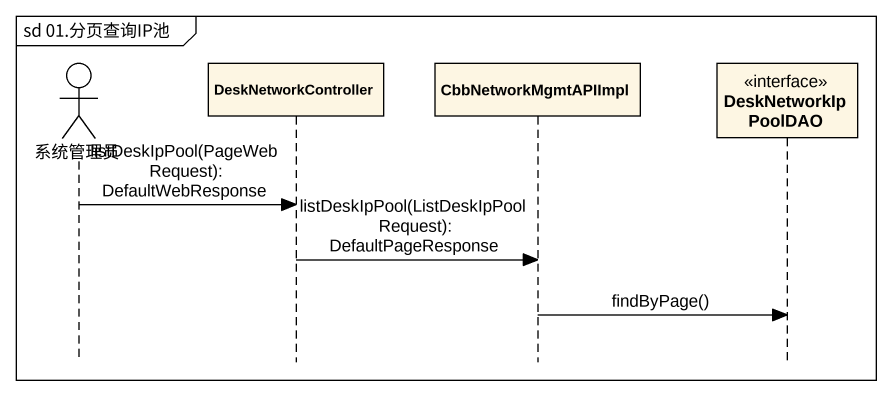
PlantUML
@startuml
mainframe sd 01.分页查询IP池
hide footbox
actor 系统管理员
participant DeskNetworkController
participant CbbNetworkMgmtAPIImpl
participant DeskNetworkIpPoolDAO <<interface>>

系统管理员 -> DeskNetworkController : listDeskIpPool(PageWebRequest): DefaultWebResponse
DeskNetworkController -> CbbNetworkMgmtAPIImpl : listDeskIpPool(ListDeskIpPoolRequest): DefaultPageResponse
CbbNetworkMgmtAPIImpl -> DeskNetworkIpPoolDAO : findByPage()
@enduml
